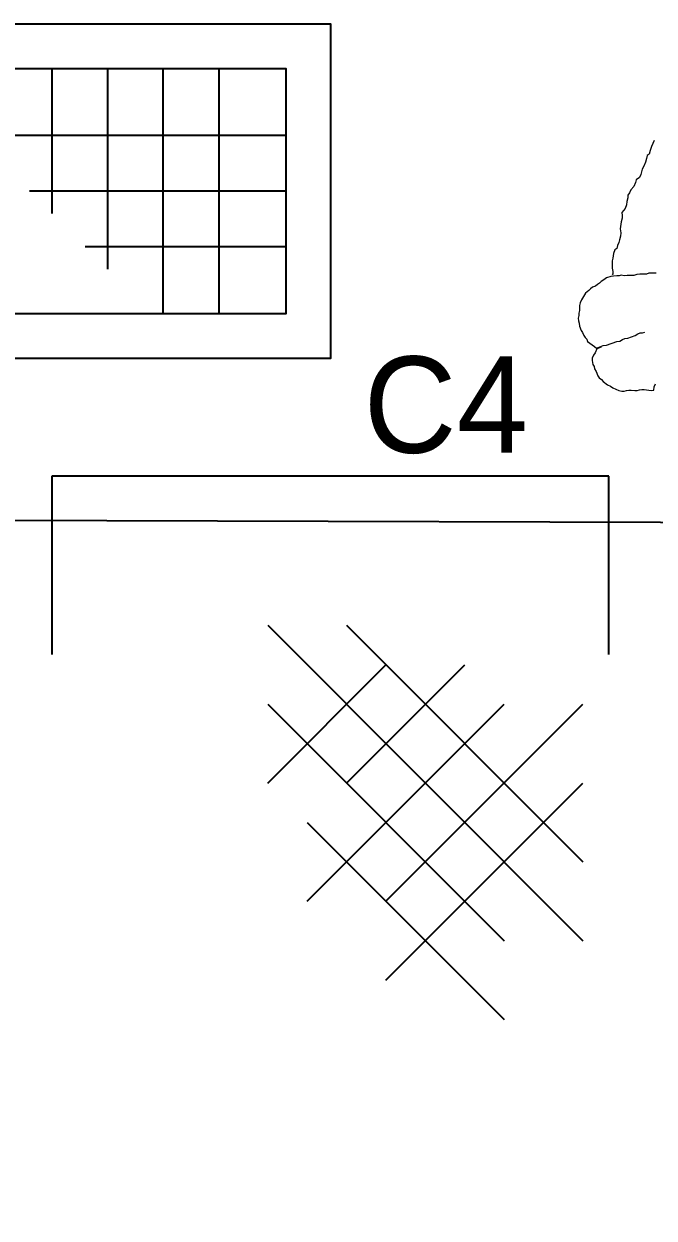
# Model space of a CAD drawing. Header units: centimetres. Extents: x 112015 to 133851, y 84304 to 98493.
# Drawn here: x 115840.1 to 115896.6, y 89113.8 to 89220.9 of the extents above; entities that cross this region are included whole.
import ezdxf
from ezdxf.enums import TextEntityAlignment as Align

# ---------------------------------------------------------------- set-up
doc = ezdxf.new("R2010")
doc.units = ezdxf.units.CM
doc.header["$LTSCALE"] = 100
doc.header["$MEASUREMENT"] = 0
doc.linetypes.add('DASHED', pattern=[19.05, 12.7, -6.35])
doc.linetypes.add('DASHED2', pattern=[0.375, 0.25, -0.125])
doc.layers.get('0').update_dxf_attribs({"linetype": 'CONTINUOUS'})
for name, color, linetype in [('-DWG_DETAY1', 7, 'CONTINUOUS'), ('-DWG_DETAY2', 7, 'CONTINUOUS'), ('BL-G', 102, 'CONTINUOUS'), ('sıhhi tesisat', 162, 'CONTINUOUS')]:
    doc.layers.add(name, color=color, linetype=linetype)
for name, color, linetype, lineweight in [('ekp-insan', 251, 'CONTINUOUS', 15), ('yerizg-a', 7, 'CONTINUOUS', 15), ('yerizg-b', 7, 'CONTINUOUS', 9)]:
    doc.layers.add(name, color=color, linetype=linetype, lineweight=lineweight)
doc.styles.add('romans', font='romans.shx', dxfattribs={"width": 0.8})
doc.styles.add('TAKSİM', font='GOTHIC.TTF', dxfattribs={"height": 20})

# ---------------------------------------------------------------- blocks, each defined once
blk = doc.blocks.new('Y-SIFON')
at = {"layer": 'yerizg-a', "color": 0, "linetype": 'Continuous'}
blk.add_circle((0, 0), 11, dxfattribs=at)
at = {"layer": 'yerizg-b', "color": 0, "linetype": 'DASHED2'}
for points in [[(0, 13), (0, -13)], [(-13, 0), (13, 0)]]:
    blk.add_lwpolyline(points, dxfattribs=at)
blk = doc.blocks.new('120')
at = {"layer": 'sıhhi tesisat'}
for p, q in [((16088.22, 16465.14), (16088.22, 16435.14)), ((16093.22, 16465.14), (16093.22, 16442.14)), ((16098.22, 16465.14), (16098.22, 16447.14)), ((16082.22, 16459.14), (16104.22, 16459.14)), ((16104.22, 16454.14), (16082.22, 16454.14)), ((16082.22, 16449.14), (16100.22, 16449.14)), ((16082.22, 16444.14), (16095.22, 16444.14)), ((16082.22, 16439.14), (16090.22, 16439.14)), ((16098.22, 16353.14), (16098.22, 16381.14)), ((16104.22, 16379.14), (16096.22, 16379.14)), ((16093.22, 16353.14), (16093.22, 16376.14)), ((16104.22, 16374.14), (16091.22, 16374.14)), ((16088.22, 16353.14), (16088.22, 16371.14)), ((16104.22, 16369.14), (16086.22, 16369.14)), ((16082.22, 16364.14), (16104.22, 16364.14)), ((16104.22, 16359.14), (16082.22, 16359.14))]:
    blk.add_line(p, q, dxfattribs=at)
for points in [[(16108.22, 16469.14), (16108.22, 16349.14), (16078.22, 16349.14), (16078.22, 16469.14)], [(16104.22, 16465.14), (16104.22, 16353.14), (16082.22, 16353.14), (16082.22, 16465.14)]]:
    blk.add_lwpolyline(points, close=True, dxfattribs=at)
at = {"layer": 'sıhhi tesisat', "rotation": 270}
blk.add_blockref('Y-SIFON', (16093.22, 16408.14), dxfattribs=at)
at = {"layer": 'sıhhi tesisat', "style": 'romans', "width": 0.8}
blk.add_attdef('YRNO', text='', height=10, rotation=270, dxfattribs=at).set_placement((16068.22, 16366.14), align=Align.MIDDLE)
blk = doc.blocks.new('İNSAN-1')
for p, q in [((24.56, 12.7), (24.68, 12.43)), ((24.68, 12.43), (24.81, 12.16)), ((24.81, 12.16), (24.91, 11.82)), ((24.91, 11.82), (25.01, 11.49)), ((25.01, 11.49), (25.18, 11.35)), ((25.18, 11.35), (25.24, 11.1)), ((25.24, 11.1), (25.34, 10.77)), ((25.34, 10.77), (25.5, 10.41)), ((25.5, 10.41), (25.63, 10.14)), ((25.63, 10.14), (25.69, 9.9)), ((25.69, 9.9), (25.75, 9.65)), ((25.75, 9.65), (25.87, 9.38)), ((25.87, 9.38), (26.18, 9.19)), ((26.18, 9.19), (26.23, 8.95)), ((26.23, 8.95), (26.4, 8.59)), ((26.4, 8.59), (26.66, 8.27)), ((26.66, 8.27), (26.78, 8)), ((26.78, 8), (26.93, 7.8)), ((26.93, 7.8), (26.92, 7.58)), ((26.92, 7.58), (27.02, 7.24)), ((27.02, 7.24), (27.06, 6.93)), ((27.06, 6.93), (27.16, 6.6)), ((27.16, 6.6), (27.48, 6.26)), ((27.45, 5.97), (27.44, 5.75)), ((27.44, 5.75), (27.54, 5.41)), ((27.48, 6.26), (27.45, 5.97)), ((27.54, 5.41), (27.61, 4.79)), ((27.61, 4.79), (27.56, 4.44)), ((27.56, 4.44), (27.59, 4.13)), ((27.59, 4.13), (27.69, 3.79)), ((27.69, 3.79), (27.75, 3.55)), ((27.75, 3.55), (27.87, 3.28)), ((27.87, 3.28), (27.93, 3.03)), ((27.93, 3.03), (28.11, 2.9)), ((28.11, 2.9), (28.21, 2.56)), ((28.21, 2.56), (28.28, 2.16)), ((28.28, 2.16), (28.34, 1.92)), ((28.32, 1.25), (28.29, 0.97)), ((28.33, 1.47), (28.32, 1.25)), ((28.34, 1.92), (28.33, 1.7)), ((28.33, 1.7), (28.33, 1.47)), ((24.38, 0.82), (24.6, 0.82)), ((24.6, 0.82), (24.82, 0.81)), ((24.82, 0.81), (25.04, 0.8)), ((25.04, 0.8), (25.24, 0.73)), ((25.24, 0.73), (25.46, 0.72)), ((25.46, 0.72), (25.84, 0.73)), ((25.84, 0.73), (26.12, 0.7)), ((26.12, 0.7), (26.39, 0.61)), ((26.39, 0.61), (26.61, 0.6)), ((26.61, 0.6), (26.98, 0.61)), ((26.98, 0.61), (27.27, 0.58)), ((27.27, 0.58), (27.52, 0.64)), ((27.52, 0.64), (27.71, 0.57)), ((27.71, 0.57), (27.93, 0.56)), ((27.93, 0.56), (28.22, 0.53)), ((28.22, 0.53), (28.44, 0.52)), ((28.29, 0.97), (28.28, 0.75)), ((28.28, 0.75), (28.32, 0.66)), ((28.44, 0.52), (28.84, 0.38)), ((28.84, 0.38), (29.07, 0.21)), ((29.07, 0.21), (29.31, 0.05)), ((29.31, 0.05), (29.48, -0.09)), ((29.48, -0.09), (29.66, -0.22)), ((29.66, -0.22), (29.83, -0.36)), ((29.83, -0.36), (30.09, -0.46)), ((30.09, -0.46), (30.27, -0.6)), ((30.27, -0.6), (30.44, -0.74)), ((30.44, -0.74), (30.72, -0.99)), ((30.72, -0.99), (30.91, -1.28)), ((30.91, -1.28), (31.1, -1.57)), ((31.1, -1.57), (31.22, -1.84)), ((31.22, -1.84), (31.28, -2.09)), ((31.28, -2.09), (31.28, -2.31)), ((31.28, -2.31), (31.27, -2.53)), ((31.27, -2.53), (31.33, -2.78)), ((31.33, -2.78), (31.32, -3)), ((31.32, -3), (31.38, -3.24)), ((31.27, -3.95), (31.12, -4.34)), ((31.3, -3.66), (31.27, -3.95)), ((31.37, -3.46), (31.3, -3.66)), ((31.38, -3.24), (31.37, -3.46)), ((25.61, -4.54), (25.41, -4.47)), ((25.83, -4.55), (25.61, -4.54)), ((26.03, -4.62), (25.83, -4.55)), ((26.26, -4.79), (26.03, -4.62)), ((26.92, -5.03), (26.26, -4.79)), ((27.21, -5.06), (26.92, -5.03)), ((27.4, -5.13), (27.21, -5.06)), ((27.64, -5.29), (27.4, -5.13)), ((27.93, -5.32), (27.64, -5.29)), ((28.85, -5.66), (27.93, -5.32)), ((30.54, -5.32), (30.13, -5.61)), ((30.61, -5.12), (30.54, -5.32)), ((30.75, -4.95), (30.61, -5.12)), ((30.89, -4.78), (30.75, -4.95)), ((30.99, -4.51), (30.89, -4.78)), ((31.12, -4.34), (30.99, -4.51)), ((29.13, -5.69), (28.85, -5.66)), ((29.73, -5.91), (29.13, -5.69)), ((29.31, -5.83), (29.7, -5.98)), ((29.7, -5.98), (29.87, -6.34)), ((29.93, -5.76), (29.73, -5.91)), ((29.87, -6.34), (30.02, -6.54)), ((30.13, -5.61), (29.93, -5.76)), ((30.08, -7.38), (29.94, -7.55)), ((30.02, -6.54), (30.14, -6.81)), ((30.13, -7.03), (30.08, -7.38)), ((30.14, -6.81), (30.13, -7.03)), ((29.63, -8.41), (29.49, -8.58)), ((29.77, -8.01), (29.63, -8.41)), ((29.93, -7.78), (29.77, -8.01)), ((29.94, -7.55), (29.93, -7.78)), ((24.57, -9.38), (24.45, -9.11)), ((24.61, -9.69), (24.57, -9.38)), ((25.45, -9.63), (24.83, -9.7)), ((25.67, -9.63), (25.45, -9.63)), ((25.89, -9.64), (25.67, -9.63)), ((28, -9.6), (27.73, -9.72)), ((28.27, -9.47), (28, -9.6)), ((28.47, -9.32), (28.27, -9.47)), ((28.74, -9.2), (28.47, -9.32)), ((29.15, -8.9), (28.74, -9.2)), ((29.28, -8.73), (29.15, -8.9)), ((29.49, -8.58), (29.28, -8.73)), ((24.83, -9.7), (24.61, -9.69)), ((26.09, -9.71), (25.89, -9.64)), ((26.31, -9.72), (26.09, -9.71)), ((26.62, -9.69), (26.31, -9.72)), ((26.84, -9.69), (26.62, -9.69)), ((27.06, -9.7), (26.84, -9.69)), ((27.26, -9.77), (27.06, -9.7)), ((27.48, -9.78), (27.26, -9.77)), ((27.73, -9.72), (27.48, -9.78))]:
    blk.add_line(p, q)
blk = doc.blocks.new('T_PC')
at = {"layer": '-DWG_DETAY2', "color": 0}
for points in [[(27.93, 27.07), (45.61, 44.75)], [(35, 41.21), (52.68, 23.54)], [(24.39, 9.39), (52.68, 37.68)], [(24.39, 16.46), (45.61, 37.68)], [(27.93, 34.14), (45.61, 16.46)], [(35, 34.14), (52.68, 16.46)], [(31.46, 9.39), (52.68, 30.61)], [(24.39, 23.54), (35, 12.93)], [(31.46, 23.54), (42.07, 12.93)]]:
    blk.add_lwpolyline(points, dxfattribs=at)
blk = doc.blocks.new('T_C')
at = {"layer": '-DWG_DETAY1', "color": 0, "linetype": 'DASHED'}
for p, q in [((5, -4), (5, 12)), ((55, 12), (55, -4))]:
    blk.add_line(p, q, dxfattribs=at)
at = {"layer": '-DWG_DETAY1', "color": 0, "linetype": 'Continuous'}
blk.add_line((55, -4), (5, -4), dxfattribs=at)

msp = doc.modelspace()

# ---------------------------------------------------------------- linework, layer by layer
at = {"layer": 'BL-G', "linetype": 'Continuous'}
msp.add_lwpolyline([(115837.55, 89106.39), (115996.55, 89105.93), (115996.55, 89175.93), (115837.55, 89176.39)], close=True, dxfattribs=at)

# ---------------------------------------------------------------- block references
at = {"rotation": 90}
msp.add_blockref('120', (132216.7, 73112.72), dxfattribs=at)
at = {"layer": 'BL-G', "linetype": 'Continuous', "extrusion": (0, 0, -1), "zscale": -1, "rotation": 180}
for name in ['T_C', 'T_PC']:
    msp.add_blockref(name, (-115837.55, 89176.39), dxfattribs=at)
at = {"layer": 'ekp-insan', "xscale": -1}
msp.add_blockref('İNSAN-1', (115921.19, 89197.77), dxfattribs=at)

# ---------------------------------------------------------------- texts
at = {"style": 'TAKSİM'}
msp.add_text('C4', height=8.64, dxfattribs=at).set_placement((115877.93, 89182.47), align=Align.CENTER)

doc.saveas('drawing.dxf')
